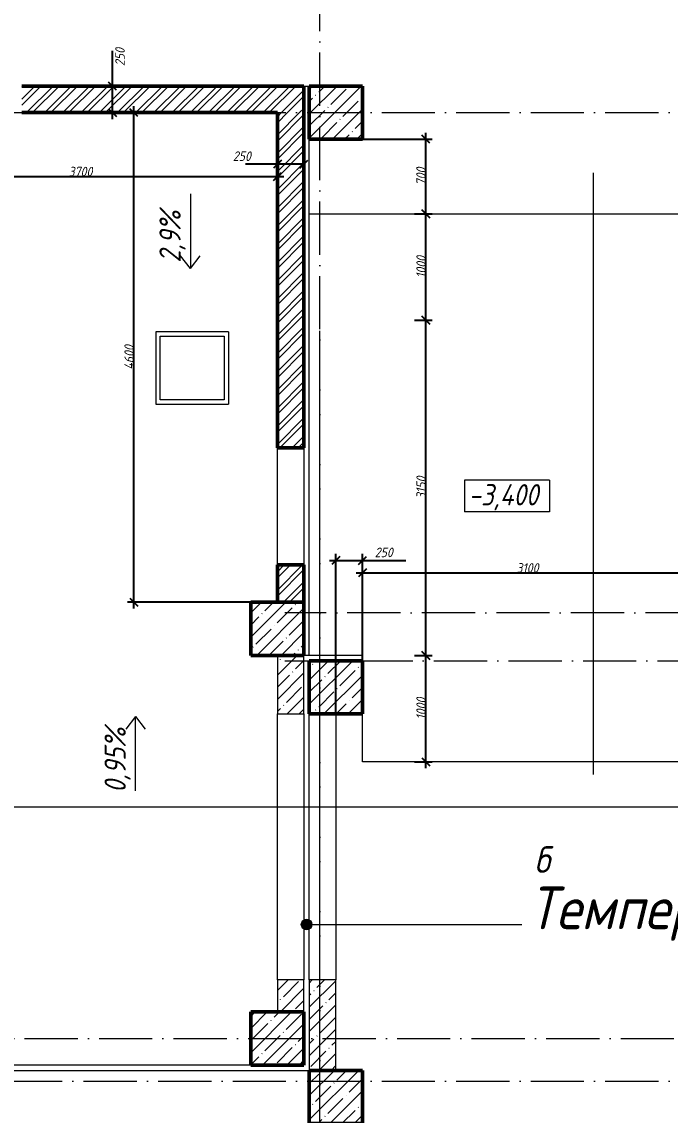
# Model space of a CAD drawing. Header units: millimetres. Extents: x -606178 to 312196, y -19338 to 632709.
# Drawn here: x -509517 to -503427, y 494305 to 504578 of the extents above; entities that cross this region are included whole.
import ezdxf

# ---------------------------------------------------------------- set-up
doc = ezdxf.new("R2010")
doc.units = ezdxf.units.MM
doc.linetypes.add('200_ШТРИХ_ш1п0_6_', pattern=[160, 100, -60])
doc.linetypes.add('50_200_ШТРИХ_1Т_ш5_п1_п1_', pattern=[700, 500, -100, 0, -100])
for name, color, linetype, lineweight in [('A-____-____-DIMS', 7, 'Continuous', 9), ('A-____-NOTE-TEXT', 7, 'Continuous', 9), ('A-DETL-GENF-OTLN-2', 7, 'Continuous', 5), ('A-FLOR-____-OTLN', 7, 'Continuous', 9), ('A-WALL-____-MCUT-1', 7, 'Continuous', 9), ('A-WALL-____-MCUT-2', 7, 'Continuous', 50), ('A-WALL-____-OTLN', 7, 'Continuous', 9), ('A-WALL-____-PATT-1', 7, 'Continuous', 9), ('G-____-____-DIMS', 7, 'Continuous', 9), ('G-____-____-TEXT', 7, 'Continuous', 9), ('S-COLS-____-MCUT', 7, 'Continuous', 50), ('S-COLS-____-OTLN', 7, 'Continuous', 9), ('S-GRID-____-OTLN-1', 7, '50_200_ШТРИХ_1Т_ш5_п1_п1_', 9)]:
    doc.layers.add(name, color=color, linetype=linetype, lineweight=lineweight)
for name, color, linetype, lineweight, true_color in [('A-DETL-GENF-OTLN-3', 9, 'Continuous', 9, 0x808080), ('A-DETL-GENF-OTLN-4', 9, '200_ШТРИХ_ш1п0_6_', 9, 0x808080), ('A-DETL-GENF-OTLN-5', 7, 'Continuous', 5, 0xc0c0c0), ('A-WALL-____-OTLN-1', 7, 'Continuous', 9, 0x800000), ('A-WALL-____-PATT-2', 7, 'Continuous', 9, 0x787878), ('G-____-____-SYMB-1', 9, 'Continuous', 9, 0x808080)]:
    doc.layers.add(name, color=color, linetype=linetype, lineweight=lineweight, true_color=true_color)
doc.styles.add('ISOCPEUR_I', font='isocpeui.ttf', dxfattribs={"width": 0.9, "height": 2.5})
doc.styles.add('ISOCPEUR_I_2', font='isocpeui.ttf', dxfattribs={"width": 0.85, "height": 2.3})
doc.styles.add('ISOCPEUR_I_3', font='isocpeui.ttf', dxfattribs={"width": 0.85, "height": 2.2})
doc.styles.add('ISOCPEUR_I_5', font='isocpeui.ttf', dxfattribs={"width": 0.85, "height": 2.1})
doc.styles.add('ISOCPEUR_I_7', font='isocpeui.ttf', dxfattribs={"width": 0.9, "height": 90})
doc.dimstyles.new('ISO-1_8_0_9К_СРЕДНИЙ_Кладочные', dxfattribs={"dimscale": 304.8, "dimtxt": 89.638306, "dimasz": 0.246063, "dimexe": 0.19685, "dimexo": 0, "dimgap": 0, "dimtad": 1, "dimdec": 3, "dimrnd": 0.001, "dimdsep": 46, "dimtxsty": 'ISOCPEUR_I_7', "dimblk1": 'OBLIQUE', "dimblk2": 'OBLIQUE', "dimsah": 1, "dimcen": 0.09, "dimdle": 0.19685, "dimazin": 0, "dimtfac": 1, "dimtdec": 4, "dimtix": 1, "dimtmove": 2, "dimatfit": 3, "dimfxl": 1, "dimtvp": 1, "dimtolj": 1, "dimtzin": 0, "dimarcsym": 2})
doc.dimstyles.new('ISO-1_8_0_9К_СРЕДНИЙ_Кладочные_1', dxfattribs={"dimscale": 304.8, "dimtxt": 89.638306, "dimasz": 0.246063, "dimexe": 0.19685, "dimexo": 0, "dimgap": 0, "dimtad": 1, "dimdec": 3, "dimrnd": 0.001, "dimdsep": 46, "dimtxsty": 'ISOCPEUR_I_7', "dimblk1": 'OBLIQUE', "dimblk2": 'OBLIQUE', "dimsah": 1, "dimcen": 0.09, "dimdle": 0.19685, "dimazin": 0, "dimtfac": 1, "dimtdec": 4, "dimtix": 1, "dimtmove": 0, "dimatfit": 3, "dimfxl": 1, "dimtvp": 1, "dimtolj": 1, "dimtzin": 0, "dimarcsym": 2})
pattern_1 = [(45, (-600067.05, 451794.26), (-114.04925, 114.04925), []), (45, (-599953, 451794.26), (-114.04925, 114.04925), [201.612, -40.322, 3.353, -36.97])]
pattern_2 = [(45, (-600067.05, 451794.26), (-114.04925, 114.04925), []), (45, (-599953, 451794.26), (-114.04925, 114.04925), [201.612, -40.322, 3.353, -36.97])]
pattern_3 = [(45, (-93500, -46531.04), (-114.04925, 114.04925), []), (45, (-93385.95, -46531.04), (-114.04925, 114.04925), [201.613, -40.323, 3.353, -36.97])]
pattern_4 = [(45, (-93500, -42681.04), (-114.04925, 114.04925), []), (45, (-93385.95, -42681.04), (-114.04925, 114.04925), [201.613, -40.323, 3.353, -36.97])]
pattern_5 = [(45, (-92950, -43231.04), (-114.04925, 114.04925), []), (45, (-92835.95, -43231.04), (-114.04925, 114.04925), [201.613, -40.323, 3.353, -36.97])]
pattern_6 = [(45, (-92950, -47081.04), (-114.04925, 114.04925), []), (45, (-92835.95, -47081.04), (-114.04925, 114.04925), [201.613, -40.323, 3.353, -36.97])]
pattern_7 = [(45, (-600067.05, 451794.26), (-85.53659, 85.53659), []), (45, (-600010.02, 451794.26), (-85.53659, 85.53659), [])]

# ---------------------------------------------------------------- blocks, each defined once
blk = doc.blocks.new('BSC_Колонна _Прямоугольная - 500х500-V126-АР1_Кладочный план подвала в осях 1-64_Ю-ЯЯ')
at = {"layer": 'S-COLS-____-OTLN'}
h = blk.add_hatch(dxfattribs=at)
h.set_pattern_fill('FP_142', color=256, style=0, pattern_type=2)
h.set_pattern_definition(pattern_3)
h.paths.add_polyline_path([(-250, -250), (250, -250), (250, 250), (-250, 250)], flags=0)
at = {"layer": 'S-COLS-____-MCUT'}
for p, q in [((250, 250), (-250, 250)), ((-250, 250), (-250, -250)), ((250, -250), (250, 250)), ((-250, -250), (250, -250))]:
    blk.add_line(p, q, dxfattribs=at)
blk = doc.blocks.new('BSC_Колонна _Прямоугольная - 500х500-V128-АР1_Кладочный план подвала в осях 1-64_Ю-ЯЯ')
at = {"layer": 'S-COLS-____-OTLN'}
h = blk.add_hatch(dxfattribs=at)
h.set_pattern_fill('FP_144', color=256, style=0, pattern_type=2)
h.set_pattern_definition(pattern_4)
h.paths.add_polyline_path([(-250, -250), (250, -250), (250, 250), (-250, 250)], flags=0)
at = {"layer": 'S-COLS-____-MCUT'}
for p, q in [((250, 250), (-250, 250)), ((-250, 250), (-250, -250)), ((250, -250), (250, 250)), ((-250, -250), (250, -250))]:
    blk.add_line(p, q, dxfattribs=at)
blk = doc.blocks.new('BSC_Колонна _Прямоугольная - 500х500-V133-АР1_Кладочный план подвала в осях 1-64_Ю-ЯЯ')
at = {"layer": 'S-COLS-____-OTLN'}
h = blk.add_hatch(dxfattribs=at)
h.set_pattern_fill('FP_149', color=256, style=0, pattern_type=2)
h.set_pattern_definition(pattern_5)
h.paths.add_polyline_path([(-250, -250), (250, -250), (250, 250), (-250, 250)], flags=0)
at = {"layer": 'S-COLS-____-MCUT'}
for p, q in [((250, 250), (-250, 250)), ((-250, 250), (-250, -250)), ((250, -250), (250, 250)), ((-250, -250), (250, -250))]:
    blk.add_line(p, q, dxfattribs=at)
blk = doc.blocks.new('BSC_Колонна _Прямоугольная - 500х500-V134-АР1_Кладочный план подвала в осях 1-64_Ю-ЯЯ')
at = {"layer": 'S-COLS-____-OTLN'}
h = blk.add_hatch(dxfattribs=at)
h.set_pattern_fill('FP_150', color=256, style=0, pattern_type=2)
h.set_pattern_definition(pattern_6)
h.paths.add_polyline_path([(-250, -250), (250, -250), (250, 250), (-250, 250)], flags=0)
at = {"layer": 'S-COLS-____-MCUT'}
for p, q in [((250, 250), (-250, 250)), ((-250, 250), (-250, -250)), ((250, -250), (250, 250)), ((-250, -250), (250, -250))]:
    blk.add_line(p, q, dxfattribs=at)
blk = doc.blocks.new('BSC_Колонна _Прямоугольная - 500х500-V168-АР1_Кладочный план подвала в осях 1-64_Ю-ЯЯ')
at = {"layer": 'S-COLS-____-OTLN'}
h = blk.add_hatch(dxfattribs=at)
h.set_pattern_fill('FP_185', color=256, style=0, pattern_type=2)
h.set_pattern_definition([(45, (-93500, -51931.04), (-114.04925, 114.04925), []), (45, (-93385.95, -51931.04), (-114.04925, 114.04925), [201.613, -40.323, 3.353, -36.97])])
h.paths.add_polyline_path([(-208, -250), (250, -250), (250, 250), (-250, 250), (-250, -250)], flags=0)
at = {"layer": 'S-COLS-____-MCUT'}
for p, q in [((250, 250), (-250, 250)), ((-250, 250), (-250, -250)), ((250, -250), (250, 250)), ((-250, -250), (250, -250))]:
    blk.add_line(p, q, dxfattribs=at)
blk = doc.blocks.new('DET_L_Имитация разреза_ISO2-5 - Влево-35541912-АР1_Кладочный план подвала в осях 1-64_Ю-ЯЯ')
at = {"layer": 'A-DETL-GENF-OTLN-3'}
blk.add_line((143, 0), (5797, 0), dxfattribs=at)
blk = doc.blocks.new('Высотные отметки - 9_5х3_5_h_-17668430-АР1_Кладочный план подвала в осях 1-64_Ю-ЯЯ')
at = {"layer": 'G-____-____-DIMS'}
for p, q in [((-4, 3), (-4, 0)), ((4, 3), (-4, 3)), ((4, 3), (4, 0)), ((4, 0), (-4, 0))]:
    blk.add_line(p, q, dxfattribs=at)
blk = doc.blocks.new('_Oblique')
at = {"color": 0, "linetype": 'ByBlock', "lineweight": -2}
blk.add_line((-0.5, -0.5), (0.5, 0.5), dxfattribs=at)
blk = doc.blocks.new('*D3783')
at = {"layer": 'A-____-____-DIMS', "color": 0, "lineweight": -2, "transparency": 16777216}
for p, q in [((-505721, 497565), (-505721, 498685)), ((-505827, 498625), (-505661, 498625)), ((-505827, 497625), (-505661, 497625))]:
    blk.add_line(p, q, dxfattribs=at)
at = {"layer": 'Defpoints', "color": 0, "transparency": 16777216}
for p in [(-505827, 498625), (-505721, 498625), (-505827, 497625)]:
    blk.add_point(p, dxfattribs=at)
at = {"layer": 'A-____-____-DIMS', "color": 0, "lineweight": -2, "transparency": 16777216, "xscale": 75, "yscale": 75, "zscale": 75}
for p, rotation in [((-505721, 498625), 90), ((-505721, 497625), 270)]:
    blk.add_blockref('_Oblique', p, dxfattribs=dict(at, rotation=rotation))
at = {"layer": 'A-____-____-DIMS', "color": 0, "transparency": 16777216, "insert": (-505766, 498125), "char_height": 90, "width": 504.73, "attachment_point": 5, "rotation": 90, "style": 'ISOCPEUR_I_7'}
blk.add_mtext('\\A1;1000', dxfattribs=at)
blk = doc.blocks.new('*D3784')
at = {"layer": 'A-____-____-DIMS', "color": 0, "lineweight": -2, "transparency": 16777216}
for p, q in [((-505721, 498565), (-505721, 501835)), ((-505827, 501775), (-505661, 501775)), ((-505827, 498625), (-505661, 498625))]:
    blk.add_line(p, q, dxfattribs=at)
at = {"layer": 'Defpoints', "color": 0, "transparency": 16777216}
for p in [(-505827, 501775), (-505721, 501775), (-505827, 498625)]:
    blk.add_point(p, dxfattribs=at)
at = {"layer": 'A-____-____-DIMS', "color": 0, "lineweight": -2, "transparency": 16777216, "xscale": 75, "yscale": 75, "zscale": 75}
for p, rotation in [((-505721, 501775), 90), ((-505721, 498625), 270)]:
    blk.add_blockref('_Oblique', p, dxfattribs=dict(at, rotation=rotation))
at = {"layer": 'A-____-____-DIMS', "color": 0, "transparency": 16777216, "insert": (-505766, 500200), "char_height": 90, "width": 504.73, "attachment_point": 5, "rotation": 90, "style": 'ISOCPEUR_I_7'}
blk.add_mtext('\\A1;3150', dxfattribs=at)
blk = doc.blocks.new('*D3785')
at = {"layer": 'A-____-____-DIMS', "color": 0, "lineweight": -2, "transparency": 16777216}
for p, q in [((-505827, 502775), (-505661, 502775)), ((-505721, 501715), (-505721, 502835)), ((-505827, 501775), (-505661, 501775))]:
    blk.add_line(p, q, dxfattribs=at)
at = {"layer": 'Defpoints', "color": 0, "transparency": 16777216}
for p in [(-505827, 502775), (-505721, 502775), (-505827, 501775)]:
    blk.add_point(p, dxfattribs=at)
at = {"layer": 'A-____-____-DIMS', "color": 0, "lineweight": -2, "transparency": 16777216, "xscale": 75, "yscale": 75, "zscale": 75}
for p, rotation in [((-505721, 502775), 90), ((-505721, 501775), 270)]:
    blk.add_blockref('_Oblique', p, dxfattribs=dict(at, rotation=rotation))
at = {"layer": 'A-____-____-DIMS', "color": 0, "transparency": 16777216, "insert": (-505766, 502275), "char_height": 90, "width": 504.73, "attachment_point": 5, "rotation": 90, "style": 'ISOCPEUR_I_7'}
blk.add_mtext('\\A1;1000', dxfattribs=at)
blk = doc.blocks.new('*D3786')
at = {"layer": 'A-____-____-DIMS', "color": 0, "lineweight": -2, "transparency": 16777216}
for p, q in [((-506317, 503475), (-505661, 503475)), ((-505721, 502715), (-505721, 503535)), ((-505827, 502775), (-505661, 502775))]:
    blk.add_line(p, q, dxfattribs=at)
at = {"layer": 'Defpoints', "color": 0, "transparency": 16777216}
for p in [(-506317, 503475), (-505721, 503475), (-505827, 502775)]:
    blk.add_point(p, dxfattribs=at)
at = {"layer": 'A-____-____-DIMS', "color": 0, "lineweight": -2, "transparency": 16777216, "xscale": 75, "yscale": 75, "zscale": 75}
for p, rotation in [((-505721, 503475), 90), ((-505721, 502775), 270)]:
    blk.add_blockref('_Oblique', p, dxfattribs=dict(at, rotation=rotation))
at = {"layer": 'A-____-____-DIMS', "color": 0, "transparency": 16777216, "insert": (-505767, 503125), "char_height": 90, "width": 409.58, "attachment_point": 5, "rotation": 90, "style": 'ISOCPEUR_I_7'}
blk.add_mtext('\\A1;700', dxfattribs=at)
blk = doc.blocks.new('*D3787')
at = {"layer": 'A-____-____-DIMS', "color": 0, "lineweight": -2, "transparency": 16777216}
for p, q in [((-506567, 498075), (-506567, 499578)), ((-506317, 498075), (-506317, 499578)), ((-506627, 499518), (-506317, 499518)), ((-506317, 499518), (-505911, 499518))]:
    blk.add_line(p, q, dxfattribs=at)
at = {"layer": 'Defpoints', "color": 0, "transparency": 16777216}
for p in [(-506317, 499518), (-506567, 498075), (-506317, 498075)]:
    blk.add_point(p, dxfattribs=at)
at = {"layer": 'A-____-____-DIMS', "color": 0, "lineweight": -2, "transparency": 16777216, "xscale": 75, "yscale": 75, "zscale": 75, "rotation": 180}
blk.add_blockref('_Oblique', (-506567, 499518), dxfattribs=at)
at = {"layer": 'A-____-____-DIMS', "color": 0, "lineweight": -2, "transparency": 16777216, "xscale": 75, "yscale": 75, "zscale": 75}
blk.add_blockref('_Oblique', (-506317, 499518), dxfattribs=at)
at = {"layer": 'A-____-____-DIMS', "color": 0, "transparency": 16777216, "insert": (-506202, 499638), "char_height": 90, "width": 409.58, "attachment_point": 1, "line_spacing_factor": 1.149209, "style": 'ISOCPEUR_I_7'}
blk.add_mtext('\\A1;250', dxfattribs=at)
blk = doc.blocks.new('*D3788')
at = {"layer": 'A-____-____-DIMS', "color": 0, "lineweight": -2, "transparency": 16777216}
for p, q in [((-506377, 499402), (-503157, 499402)), ((-506317, 498075), (-506317, 499462)), ((-503217, 499034), (-503217, 499462))]:
    blk.add_line(p, q, dxfattribs=at)
at = {"layer": 'Defpoints', "color": 0, "transparency": 16777216}
for p in [(-503217, 499402), (-503217, 499034), (-506317, 498075)]:
    blk.add_point(p, dxfattribs=at)
at = {"layer": 'A-____-____-DIMS', "color": 0, "lineweight": -2, "transparency": 16777216, "xscale": 75, "yscale": 75, "zscale": 75, "rotation": 180}
blk.add_blockref('_Oblique', (-506317, 499402), dxfattribs=at)
at = {"layer": 'A-____-____-DIMS', "color": 0, "lineweight": -2, "transparency": 16777216, "xscale": 75, "yscale": 75, "zscale": 75}
blk.add_blockref('_Oblique', (-503217, 499402), dxfattribs=at)
at = {"layer": 'A-____-____-DIMS', "color": 0, "transparency": 16777216, "insert": (-504767, 499447), "char_height": 90, "width": 504.73, "attachment_point": 5, "style": 'ISOCPEUR_I_7'}
blk.add_mtext('\\A1;3100', dxfattribs=at)
blk = doc.blocks.new('*D3926')
at = {"layer": 'A-____-____-DIMS', "color": 0, "lineweight": -2, "transparency": 16777216}
for p, q in [((-510817, 503725), (-510817, 503065)), ((-507117, 503232), (-507117, 503065)), ((-510877, 503125), (-507057, 503125))]:
    blk.add_line(p, q, dxfattribs=at)
at = {"layer": 'Defpoints', "color": 0, "transparency": 16777216}
for p in [(-510817, 503725), (-507117, 503232), (-507117, 503125)]:
    blk.add_point(p, dxfattribs=at)
at = {"layer": 'A-____-____-DIMS', "color": 0, "lineweight": -2, "transparency": 16777216, "xscale": 75, "yscale": 75, "zscale": 75, "rotation": 180}
blk.add_blockref('_Oblique', (-510817, 503125), dxfattribs=at)
at = {"layer": 'A-____-____-DIMS', "color": 0, "lineweight": -2, "transparency": 16777216, "xscale": 75, "yscale": 75, "zscale": 75}
blk.add_blockref('_Oblique', (-507117, 503125), dxfattribs=at)
at = {"layer": 'A-____-____-DIMS', "color": 0, "transparency": 16777216, "insert": (-508967, 503171), "char_height": 90, "width": 546.1, "attachment_point": 5, "style": 'ISOCPEUR_I_7'}
blk.add_mtext('\\A1;3700', dxfattribs=at)
blk = doc.blocks.new('*D3927')
at = {"layer": 'A-____-____-DIMS', "color": 0, "lineweight": -2, "transparency": 16777216}
for p, q in [((-507117, 503232), (-507117, 503301)), ((-506867, 503232), (-506867, 503301)), ((-507117, 503241), (-507416, 503241)), ((-506867, 503241), (-507177, 503241))]:
    blk.add_line(p, q, dxfattribs=at)
at = {"layer": 'Defpoints', "color": 0, "transparency": 16777216}
for p in [(-507117, 503232), (-506867, 503241), (-506867, 503232)]:
    blk.add_point(p, dxfattribs=at)
at = {"layer": 'A-____-____-DIMS', "color": 0, "lineweight": -2, "transparency": 16777216, "xscale": 75, "yscale": 75, "zscale": 75, "rotation": 180}
blk.add_blockref('_Oblique', (-507117, 503241), dxfattribs=at)
at = {"layer": 'A-____-____-DIMS', "color": 0, "lineweight": -2, "transparency": 16777216, "xscale": 75, "yscale": 75, "zscale": 75}
blk.add_blockref('_Oblique', (-506867, 503241), dxfattribs=at)
at = {"layer": 'A-____-____-DIMS', "color": 0, "transparency": 16777216, "insert": (-507535, 503361), "char_height": 90, "width": 409.58, "attachment_point": 1, "line_spacing_factor": 1.149209, "style": 'ISOCPEUR_I_7'}
blk.add_mtext('\\A1;250', dxfattribs=at)
blk = doc.blocks.new('*D3928')
at = {"layer": 'A-____-____-DIMS', "color": 0, "lineweight": -2, "transparency": 16777216}
for p, q in [((-508464, 499065), (-508464, 503785)), ((-508570, 503725), (-508404, 503725)), ((-507117, 499125), (-508524, 499125))]:
    blk.add_line(p, q, dxfattribs=at)
at = {"layer": 'Defpoints', "color": 0, "transparency": 16777216}
for p in [(-508570, 503725), (-508464, 503725), (-507117, 499125)]:
    blk.add_point(p, dxfattribs=at)
at = {"layer": 'A-____-____-DIMS', "color": 0, "lineweight": -2, "transparency": 16777216, "xscale": 75, "yscale": 75, "zscale": 75}
for p, rotation in [((-508464, 503725), 90), ((-508464, 499125), 270)]:
    blk.add_blockref('_Oblique', p, dxfattribs=dict(at, rotation=rotation))
at = {"layer": 'A-____-____-DIMS', "color": 0, "transparency": 16777216, "insert": (-508509, 501425), "char_height": 90, "width": 562.65, "attachment_point": 5, "rotation": 90, "style": 'ISOCPEUR_I_7'}
blk.add_mtext('\\A1;4600', dxfattribs=at)
blk = doc.blocks.new('*D3929')
at = {"layer": 'A-____-____-DIMS', "color": 0, "lineweight": -2, "transparency": 16777216}
for p, q in [((-508666, 503975), (-508666, 504307)), ((-508570, 503975), (-508726, 503975)), ((-508666, 503665), (-508666, 503975)), ((-508570, 503725), (-508726, 503725))]:
    blk.add_line(p, q, dxfattribs=at)
at = {"layer": 'Defpoints', "color": 0, "transparency": 16777216}
for p in [(-508666, 503975), (-508570, 503975), (-508570, 503725)]:
    blk.add_point(p, dxfattribs=at)
at = {"layer": 'A-____-____-DIMS', "color": 0, "lineweight": -2, "transparency": 16777216, "xscale": 75, "yscale": 75, "zscale": 75}
for p, rotation in [((-508666, 503975), 90), ((-508666, 503725), 270)]:
    blk.add_blockref('_Oblique', p, dxfattribs=dict(at, rotation=rotation))
at = {"layer": 'A-____-____-DIMS', "color": 0, "transparency": 16777216, "insert": (-508640, 504163), "char_height": 90, "width": 409.58, "attachment_point": 1, "rotation": 90, "line_spacing_factor": 1.149209, "style": 'ISOCPEUR_I_7'}
blk.add_mtext('\\A1;250', dxfattribs=at)
blk = doc.blocks.new('BSC_Колонна _Прямоугольная - 500х500-V129-АР1_Кладочный план подвала в осях 1-64_А-ГГ')
at = {"layer": 'S-COLS-____-OTLN'}
h = blk.add_hatch(dxfattribs=at)
h.set_pattern_fill('FP_145', color=256, style=0, pattern_type=2)
h.set_pattern_definition(pattern_3)
h.paths.add_polyline_path([(-250, -250), (250, -250), (250, 250), (-250, 250)], flags=0)
at = {"layer": 'S-COLS-____-MCUT'}
for p, q in [((250, 250), (-250, 250)), ((-250, 250), (-250, -250)), ((250, -250), (250, 250)), ((-250, -250), (250, -250))]:
    blk.add_line(p, q, dxfattribs=at)
blk = doc.blocks.new('BSC_Колонна _Прямоугольная - 500х500-V131-АР1_Кладочный план подвала в осях 1-64_А-ГГ')
at = {"layer": 'S-COLS-____-OTLN'}
h = blk.add_hatch(dxfattribs=at)
h.set_pattern_fill('FP_147', color=256, style=0, pattern_type=2)
h.set_pattern_definition(pattern_4)
h.paths.add_polyline_path([(-250, -250), (250, -250), (250, 250), (-250, 250)], flags=0)
at = {"layer": 'S-COLS-____-MCUT'}
for p, q in [((250, 250), (-250, 250)), ((-250, 250), (-250, -250)), ((250, -250), (250, 250)), ((-250, -250), (250, -250))]:
    blk.add_line(p, q, dxfattribs=at)
blk = doc.blocks.new('BSC_Колонна _Прямоугольная - 500х500-V136-АР1_Кладочный план подвала в осях 1-64_А-ГГ')
at = {"layer": 'S-COLS-____-OTLN'}
h = blk.add_hatch(dxfattribs=at)
h.set_pattern_fill('FP_152', color=256, style=0, pattern_type=2)
h.set_pattern_definition(pattern_5)
h.paths.add_polyline_path([(-250, -250), (250, -250), (250, 250), (-250, 250)], flags=0)
at = {"layer": 'S-COLS-____-MCUT'}
for p, q in [((250, 250), (-250, 250)), ((-250, 250), (-250, -250)), ((250, -250), (250, 250)), ((-250, -250), (250, -250))]:
    blk.add_line(p, q, dxfattribs=at)
blk = doc.blocks.new('BSC_Колонна _Прямоугольная - 500х500-V137-АР1_Кладочный план подвала в осях 1-64_А-ГГ')
at = {"layer": 'S-COLS-____-OTLN'}
h = blk.add_hatch(dxfattribs=at)
h.set_pattern_fill('FP_153', color=256, style=0, pattern_type=2)
h.set_pattern_definition(pattern_6)
h.paths.add_polyline_path([(-250, -250), (250, -250), (250, 250), (-250, 250)], flags=0)
at = {"layer": 'S-COLS-____-MCUT'}
for p, q in [((250, 250), (-250, 250)), ((-250, 250), (-250, -250)), ((250, -250), (250, 250)), ((-250, -250), (250, -250))]:
    blk.add_line(p, q, dxfattribs=at)
blk = doc.blocks.new('DET_L_Имитация разреза_ISO2-5 - Влево-35541912-АР1_Кладочный план подвала в осях 1-64_А-ГГ')
at = {"layer": 'A-DETL-GENF-OTLN-5'}
blk.add_line((2614, 0), (5797, 0), dxfattribs=at)

msp = doc.modelspace()

# ---------------------------------------------------------------- hatches: boundary and pattern name
at = {"layer": 'A-WALL-____-PATT-1'}
h = msp.add_hatch(dxfattribs=at)
h.set_pattern_fill('FP_1', color=256, style=0, pattern_type=2)
h.set_pattern_definition(pattern_1)
h.paths.add_polyline_path([(-507117.047, 495275.3011), (-506867.047, 495275.3011), (-506867.047, 495575.3011), (-507117.047, 495575.3011)], flags=0)
h.paths.add_polyline_path([(-506867.047, 498075.3011), (-506867.047, 498625.3011), (-507117.047, 498625.3011), (-507117.047, 498075.3011)], flags=0)
h = msp.add_hatch(dxfattribs=at)
h.set_pattern_fill('FP_1', color=256, style=0, pattern_type=2)
h.set_pattern_definition(pattern_2)
h.paths.add_polyline_path([(-507117.047, 495275.3011), (-506867.047, 495275.3011), (-506867.047, 495575.3011), (-507117.047, 495575.3011)], flags=0)
h.paths.add_polyline_path([(-506867.047, 498075.3011), (-506867.047, 498625.3011), (-507117.047, 498625.3011), (-507117.047, 498075.3011)], flags=0)
h = msp.add_hatch(dxfattribs=at)
h.set_pattern_fill('FP_1', color=256, style=0, pattern_type=2)
h.set_pattern_definition(pattern_1)
h.paths.add_polyline_path([(-506817.047, 494725.3011), (-506567.047, 494725.3011), (-506567.047, 495575.3011), (-506817.047, 495575.3011)], flags=0)
h = msp.add_hatch(dxfattribs=at)
h.set_pattern_fill('FP_1', color=256, style=0, pattern_type=2)
h.set_pattern_definition(pattern_2)
h.paths.add_polyline_path([(-506567.047, 494725.3011), (-506567.047, 495575.3011), (-506817.047, 495575.3011), (-506817.047, 494725.3011)], flags=0)
at = {"layer": 'A-WALL-____-PATT-2'}
h = msp.add_hatch(dxfattribs=at)
h.set_pattern_fill('FP_53', color=256, style=0, pattern_type=2)
h.set_pattern_definition(pattern_7)
h.paths.add_polyline_path([(-506867.047, 503725.3011), (-506867.047, 503975.3011), (-509517.047, 503975.3011), (-509517.047, 503725.3011), (-507117.047, 503725.3011)], flags=0)
h = msp.add_hatch(dxfattribs=at)
h.set_pattern_fill('FP_53', color=256, style=0, pattern_type=2)
h.set_pattern_definition(pattern_7)
h.paths.add_polyline_path([(-507117.047, 499125.3011), (-506867.047, 499125.3011), (-506867.047, 499475.3011), (-507117.047, 499475.3011), (-507117.047, 499331.565)], flags=0)
h.paths.add_polyline_path([(-506867.047, 500575.3011), (-506867.047, 503725.3011), (-507117.047, 503725.3011), (-507117.047, 500575.3011)], flags=0)
h = msp.add_hatch(dxfattribs=at)
h.set_pattern_fill('FP_5', color=256, style=0, pattern_type=2)
h.set_pattern_definition([(45, (-600067.05, 451794.26), (-85.53659, 85.53659), []), (45, (-600010.02, 451794.26), (-85.53659, 85.53659), [])])
h.paths.add_polyline_path([(-506867.047, 499125.3011), (-506867.047, 499295.4397), (-507117.047, 499295.4397), (-507117.047, 499125.3011)], flags=0)
at = {"layer": 'G-____-____-TEXT'}
h = msp.add_hatch(color=256, dxfattribs=at)
edge = h.paths.add_edge_path(flags=0)
edge.add_arc((-506842.0814, 496096.5108), 50, 0, 360)
h = msp.add_hatch(color=256, dxfattribs=at)
edge = h.paths.add_edge_path(flags=0)
edge.add_arc((-506842.0814, 496096.5108), 50, 0, 360)

# ---------------------------------------------------------------- linework, layer by layer
at = {"layer": 'A-FLOR-____-OTLN'}
for p, q in [((-506867.047, 503975.3011), (-506817.047, 503975.3011)), ((-506817.047, 498625.3011), (-506817.047, 503475.3011)), ((-506817.047, 502775.3011), (-502717.047, 502775.3011)), ((-508257.047, 501665.3011), (-508257.047, 500985.3011)), ((-507577.047, 501665.3011), (-508257.047, 501665.3011)), ((-508217.047, 501025.3011), (-508217.047, 501625.3011)), ((-508217.047, 501625.3011), (-507617.047, 501625.3011)), ((-507617.047, 501625.3011), (-507617.047, 501025.3011)), ((-507577.047, 501665.3011), (-507577.047, 500985.3011)), ((-507617.047, 501025.3011), (-508217.047, 501025.3011)), ((-508257.047, 500985.3011), (-507577.047, 500985.3011)), ((-506817.047, 498625.3011), (-506817.047, 499295.4397)), ((-506317.047, 498625.3011), (-506867.047, 498625.3011)), ((-506317.047, 498625.3011), (-506867.047, 498625.3011)), ((-506317.047, 498575.3011), (-506317.047, 498625.3011)), ((-506317.047, 498575.3011), (-506317.047, 498625.3011)), ((-506317.047, 497625.3011), (-506317.047, 498075.3011)), ((-506317.047, 497625.3011), (-506317.047, 498075.3011)), ((-502217.047, 497625.3011), (-506317.047, 497625.3011)), ((-502217.047, 497625.3011), (-506317.047, 497625.3011)), ((-507367.047, 494775.3011), (-510817.047, 494775.3011)), ((-507367.047, 494775.3011), (-510817.047, 494775.3011)), ((-510817.047, 494725.3011), (-506817.047, 494725.3011)), ((-510817.047, 494725.3011), (-506817.047, 494725.3011))]:
    msp.add_line(p, q, dxfattribs=at)
at = {"layer": 'A-WALL-____-MCUT-1'}
for p, q in [((-507117.047, 498625.3011), (-507117.047, 498075.3011)), ((-507117.047, 498625.3011), (-507117.047, 498075.3011)), ((-506867.047, 498075.3011), (-506867.047, 498625.3011)), ((-506867.047, 498075.3011), (-506867.047, 498625.3011)), ((-507117.047, 498075.3011), (-506867.047, 498075.3011)), ((-507117.047, 498075.3011), (-506867.047, 498075.3011)), ((-507117.047, 495575.3011), (-507117.047, 495275.3011)), ((-506867.047, 495575.3011), (-507117.047, 495575.3011)), ((-507117.047, 495575.3011), (-507117.047, 495275.3011)), ((-506867.047, 495575.3011), (-507117.047, 495575.3011)), ((-506867.047, 495275.3011), (-506867.047, 495575.3011)), ((-506867.047, 495275.3011), (-506867.047, 495575.3011)), ((-506817.047, 495575.3011), (-506817.047, 494725.3011)), ((-506567.047, 495575.3011), (-506817.047, 495575.3011)), ((-506817.047, 495575.3011), (-506817.047, 494725.3011)), ((-506567.047, 495575.3011), (-506817.047, 495575.3011)), ((-506567.047, 494725.3011), (-506567.047, 495575.3011)), ((-506567.047, 494725.3011), (-506567.047, 495575.3011))]:
    msp.add_line(p, q, dxfattribs=at)
at = {"layer": 'A-WALL-____-MCUT-2'}
for p, q in [((-506867.047, 503975.3011), (-509517.047, 503975.3011)), ((-506867.047, 500575.3011), (-506867.047, 503975.3011)), ((-509517.047, 503725.3011), (-507117.047, 503725.3011)), ((-507117.047, 503725.3011), (-507117.047, 500575.3011)), ((-507117.047, 500575.3011), (-506867.047, 500575.3011)), ((-506867.047, 499475.3011), (-507117.047, 499475.3011)), ((-507117.047, 499475.3011), (-507117.047, 499125.3011)), ((-506867.047, 499125.3011), (-506867.047, 499475.3011)), ((-507117.047, 499295.4397), (-507117.047, 499125.3011)), ((-506867.047, 499125.3011), (-506867.047, 499295.4397))]:
    msp.add_line(p, q, dxfattribs=at)
at = {"layer": 'A-WALL-____-OTLN'}
for p, q in [((-507117.047, 495575.3011), (-507117.047, 498075.3011)), ((-507117.047, 495575.3011), (-507117.047, 498075.3011)), ((-506867.047, 498075.3011), (-506867.047, 495575.3011)), ((-506867.047, 498075.3011), (-506867.047, 495575.3011)), ((-506817.047, 495575.3011), (-506817.047, 498075.3011)), ((-506817.047, 495575.3011), (-506817.047, 498075.3011)), ((-506567.047, 498075.3011), (-506567.047, 495575.3011)), ((-506567.047, 498075.3011), (-506567.047, 495575.3011))]:
    msp.add_line(p, q, dxfattribs=at)
at = {"layer": 'A-WALL-____-OTLN-1'}
for p, q in [((-507117.047, 499475.3011), (-507117.047, 500575.3011)), ((-506867.047, 500575.3011), (-506867.047, 499475.3011))]:
    msp.add_line(p, q, dxfattribs=at)
at = {"layer": 'G-____-____-DIMS'}
for p, q in [((-507933.5934, 502961.0944), (-507933.5934, 502261.0944)), ((-507933.5934, 502261.0944), (-508025.6726, 502381.0944)), ((-507933.5934, 502261.0944), (-507841.5142, 502381.0944)), ((-508449.4573, 498052.3733), (-508541.5365, 497932.3733)), ((-508449.4573, 498052.3733), (-508541.5365, 497932.3733)), ((-508449.4573, 498052.3733), (-508357.378, 497932.3733)), ((-508449.4573, 497352.3733), (-508449.4573, 498052.3733)), ((-508449.4573, 498052.3733), (-508357.378, 497932.3733)), ((-508449.4573, 497352.3733), (-508449.4573, 498052.3733))]:
    msp.add_line(p, q, dxfattribs=at)
at = {"layer": 'G-____-____-SYMB-1'}
msp.add_line((-501318.8469, 497200.5853), (-518124.0492, 497200.5853), dxfattribs=at)
msp.add_line((-501318.8469, 497200.5853), (-518124.0492, 497200.5853), dxfattribs=at)
at = {"layer": 'G-____-____-TEXT'}
msp.add_line((-506842.0814, 496096.5108), (-504819.5275, 496096.5108), dxfattribs=at)
msp.add_line((-506842.0814, 496096.5108), (-504819.5275, 496096.5108), dxfattribs=at)
msp.add_circle((-506842.0814, 496096.5108), 50, dxfattribs=at)
msp.add_circle((-506842.0814, 496096.5108), 50, dxfattribs=at)
at = {"layer": 'S-GRID-____-OTLN-1'}
for p, q in [((-506717.047, 491888.6689), (-506717.047, 542687.1106)), ((-532740.2765, 503725.3011), (-495992.6403, 503725.3011)), ((-506717.047, 447311.6528), (-506717.047, 501675.2188)), ((-496158.1744, 499025.3011), (-507045.7826, 499025.3011)), ((-496158.1744, 499025.3011), (-507045.7826, 499025.3011)), ((-507045.7826, 498575.3011), (-495992.6403, 498575.3011)), ((-507045.7826, 498575.3011), (-495992.6403, 498575.3011)), ((-525594.7325, 495025.3011), (-496137.7858, 495025.3011)), ((-525594.7325, 495025.3011), (-496137.7858, 495025.3011)), ((-532740.2765, 494625.3011), (-495992.6403, 494625.3011)), ((-532740.2765, 494625.3011), (-495992.6403, 494625.3011))]:
    msp.add_line(p, q, dxfattribs=at)

# ---------------------------------------------------------------- block references
at = {"layer": 'A-DETL-GENF-OTLN-2', "rotation": 269.9999999999997}
msp.add_blockref('DET_L_Имитация разреза_ISO2-5 - Влево-35541912-АР1_Кладочный план подвала в осях 1-64_Ю-ЯЯ', (-504149.9865, 503302.7936), dxfattribs=at)
at = {"layer": 'A-DETL-GENF-OTLN-4', "rotation": 269.9999999999997}
msp.add_blockref('DET_L_Имитация разреза_ISO2-5 - Влево-35541912-АР1_Кладочный план подвала в осях 1-64_А-ГГ', (-504149.9865, 503302.7936), dxfattribs=at)
at = {"layer": 'G-____-____-DIMS', "xscale": 99.99999999999993, "yscale": 99.99999999999993, "zscale": 99.99999999999993}
msp.add_blockref('Высотные отметки - 9_5х3_5_h_-17668430-АР1_Кладочный план подвала в осях 1-64_Ю-ЯЯ', (-504958.8424, 499973.2499), dxfattribs=at)
at = {"layer": 'S-COLS-____-OTLN'}
for name, p in [('BSC_Колонна _Прямоугольная - 500х500-V168-АР1_Кладочный план подвала в осях 1-64_Ю-ЯЯ', (-506567.047, 503725.3011)), ('BSC_Колонна _Прямоугольная - 500х500-V134-АР1_Кладочный план подвала в осях 1-64_Ю-ЯЯ', (-507117.047, 498875.3011)), ('BSC_Колонна _Прямоугольная - 500х500-V137-АР1_Кладочный план подвала в осях 1-64_А-ГГ', (-507117.047, 498875.3011)), ('BSC_Колонна _Прямоугольная - 500х500-V126-АР1_Кладочный план подвала в осях 1-64_Ю-ЯЯ', (-506567.047, 498325.3011)), ('BSC_Колонна _Прямоугольная - 500х500-V129-АР1_Кладочный план подвала в осях 1-64_А-ГГ', (-506567.047, 498325.3011)), ('BSC_Колонна _Прямоугольная - 500х500-V133-АР1_Кладочный план подвала в осях 1-64_Ю-ЯЯ', (-507117.047, 495025.3011)), ('BSC_Колонна _Прямоугольная - 500х500-V136-АР1_Кладочный план подвала в осях 1-64_А-ГГ', (-507117.047, 495025.3011)), ('BSC_Колонна _Прямоугольная - 500х500-V128-АР1_Кладочный план подвала в осях 1-64_Ю-ЯЯ', (-506567.047, 494475.3011)), ('BSC_Колонна _Прямоугольная - 500х500-V131-АР1_Кладочный план подвала в осях 1-64_А-ГГ', (-506567.047, 494475.3011))]:
    msp.add_blockref(name, p, dxfattribs=at)

# ---------------------------------------------------------------- texts
at = {"layer": 'A-____-NOTE-TEXT', "insert": (-504704.108, 496832.0338), "char_height": 250, "width": 202.02525, "attachment_point": 1, "style": 'ISOCPEUR_I'}
msp.add_mtext('\\fISOCPEUR|b0|i1|c204|p34|;\\W.9;б', dxfattribs=at)
at = {"layer": 'G-____-____-DIMS', "char_height": 200, "attachment_point": 1, "rotation": 90, "line_spacing_factor": 1.149209}
for s, insert, width, style in [('2,9%', (-508224.8845, 502316.2938), 707.521631, 'ISOCPEUR_I_3'), ('0,95%', (-508740.7484, 497334.8684), 882.011763, 'ISOCPEUR_I_3'), ('0,95%', (-508740.7484, 497334.8684), 882.011763, 'ISOCPEUR_I_5')]:
    msp.add_mtext(s, dxfattribs=dict(at, insert=insert, width=width, style=style))
at = {"layer": 'G-____-____-DIMS', "insert": (-505319.3756, 500234.5411), "char_height": 200, "width": 865.279833, "attachment_point": 1, "line_spacing_factor": 1.149209, "style": 'ISOCPEUR_I_2'}
msp.add_mtext('-3,400', dxfattribs=at)
at = {"layer": 'G-____-____-TEXT', "insert": (-504754.0431, 496452.3649), "char_height": 400, "width": 2763.416813, "attachment_point": 1, "style": 'ISOCPEUR_I'}
msp.add_mtext('Температурный', dxfattribs=at)
msp.add_mtext('Температурный', dxfattribs=at)

# ---------------------------------------------------------------- dimensions: what is measured, and where the dimension line sits
at = {"layer": 'A-____-____-DIMS'}
dim = msp.add_linear_dim(base=(-508665.5892, 503975.3011), p1=(-508570.4613, 503725.3011), p2=(-508570.4613, 503975.3011), angle=90, dimstyle='ISO-1_8_0_9К_СРЕДНИЙ_Кладочные_1', override={"dimtxt": 400, "dimpost": '<>', "dimfxl": 250}, dxfattribs=at)
dim.commit()
dim.dimension.update_dxf_attribs({"geometry": '*D3929', "text_midpoint": (-508579.5574, 504307.4907), "dimtype": 160, "text_rotation": 90})
for base, p1, p2, override, picture, middle in [((-508464.3953, 503725.3011), (-507117.047, 499125.3011), (-508570.4613, 503725.3011), {"dimtxt": 400, "dimpost": '<>', "dimfxl": 4824.14898}, '*D3928', (-508509.3953, 501425.3011)), ((-505720.9369, 503475.3011), (-505827.0029, 502775.3011), (-506317.047, 503475.3011), {"dimtxt": 400, "dimpost": '<>', "dimfxl": 854.484174}, '*D3786', (-505766.5164, 503125.3011)), ((-505720.9369, 502775.3011), (-505827.0029, 501775.3011), (-505827.0029, 502775.3011), {"dimtxt": 400, "dimpost": '<>', "dimfxl": 1000}, '*D3785', (-505765.9369, 502275.3011)), ((-505720.9369, 501775.3011), (-505827.0029, 498625.3011), (-505827.0029, 501775.3011), {"dimtxt": 400, "dimpost": '<>', "dimfxl": 3150}, '*D3784', (-505765.9369, 500200.3011)), ((-505720.9369, 498625.3011), (-505827.0029, 497625.3011), (-505827.0029, 498625.3011), {"dimtxt": 400, "dimpost": '<>', "dimfxl": 1000}, '*D3783', (-505765.9369, 498125.3011))]:
    dim = msp.add_linear_dim(base=base, p1=p1, p2=p2, angle=90, dimstyle='ISO-1_8_0_9К_СРЕДНИЙ_Кладочные', override=override, dxfattribs=at)
    dim.commit()
    dim.dimension.update_dxf_attribs({"geometry": picture, "text_midpoint": middle})
for base, p1, p2, override, picture, middle in [((-507117.047, 503125.4917), (-510817.047, 503725.3011), (-507117.047, 503231.5578), {"dimtxt": 400, "dimpost": '<>', "dimfxl": 3732.798214}, '*D3926', (-508967.047, 503171.0713)), ((-503217.047, 499402.4445), (-506317.047, 498075.3011), (-503217.047, 499033.9608), {"dimtxt": 400, "dimpost": '<>', "dimfxl": 3244.846429}, '*D3788', (-504767.047, 499447.4445))]:
    dim = msp.add_linear_dim(base=base, p1=p1, p2=p2, dimstyle='ISO-1_8_0_9К_СРЕДНИЙ_Кладочные', override=override, dxfattribs=at)
    dim.commit()
    dim.dimension.update_dxf_attribs({"geometry": picture, "text_midpoint": middle})
for base, p1, p2, picture, middle in [((-506867.047, 503240.6538), (-507117.047, 503231.5578), (-506867.047, 503231.5578), '*D3927', (-507330.4579, 503240.6538)), ((-506317.047, 499517.6066), (-506567.047, 498075.3011), (-506317.047, 498075.3011), '*D3787', (-505997.1273, 499517.6066))]:
    dim = msp.add_linear_dim(base=base, p1=p1, p2=p2, dimstyle='ISO-1_8_0_9К_СРЕДНИЙ_Кладочные_1', override={"dimtxt": 400, "dimpost": '<>', "dimfxl": 250}, dxfattribs=at)
    dim.commit()
    dim.dimension.update_dxf_attribs({"geometry": picture, "text_midpoint": middle, "dimtype": 160})

doc.saveas('drawing.dxf')
